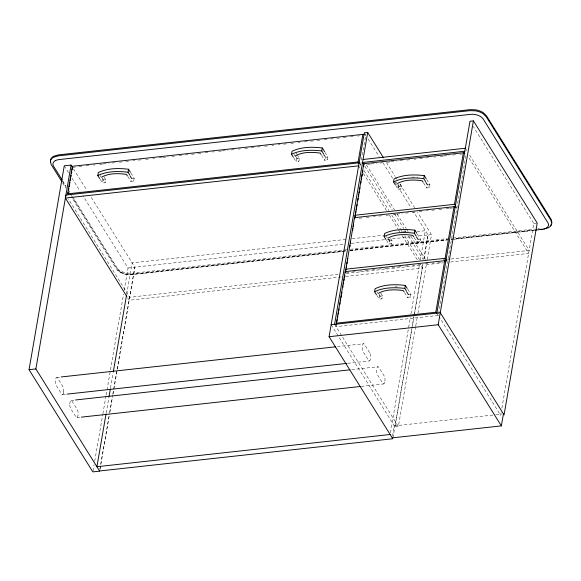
<?xml version="1.0" encoding="UTF-8"?>
<svg xmlns="http://www.w3.org/2000/svg" width="581" height="581" viewBox="0 0 581 581"><rect width="100%" height="100%" fill="white"/><g stroke="black" fill="none" stroke-linecap="round" stroke-linejoin="round"><path stroke-width="0.44" stroke-dasharray="2.9 2.18" d="M336.138 324.924L336.014 326.66L438.299 315.418L436.81 313.515M103.977 176.914L105.713 179.703L105.197 182.703L102.488 183.051L103.011 180.052L100.201 175.556M130.907 172.993L134.189 178.251L133.674 181.243L131.001 181.621L131.517 178.621L129.716 175.731M93.004 470.98L94.086 464.72M94.703 461.14L102.735 414.652M102.888 413.752L105.982 395.872M106.134 394.978L110.303 370.838M110.455 369.944L123.586 293.95M124.203 290.369L128.06 268.015L82.967 195.797M106.185 413.076L108.967 396.983M110.506 388.05L113.135 372.849M126.723 294.182L132.127 262.888L347.758 239.198M99.888 469.187L109.46 413.759M109.613 412.866L112.242 397.665M112.859 394.092L134.785 267.151L343.197 244.245M99.976 469.332L109.243 415.691M109.86 412.111L112.794 395.124M112.954 394.23L134.879 267.267L90.266 195.812M297.247 154.931L299.426 158.417L298.91 161.416L296.201 161.765L296.717 158.773L293.906 154.27M325.084 152.454L327.902 156.964L327.379 159.957L324.706 160.334L325.229 157.335L323.421 154.444M360.583 165.127L365.761 135.148L364.309 134.756M380.737 293.078L382.48 295.867L381.964 298.866L379.255 299.215L379.771 296.223L376.96 291.72M390.708 238.551L392.015 240.65L391.5 243.642L388.791 243.998L389.306 240.999L386.503 236.503M400.135 183.988L401.442 186.08L400.926 189.079L398.217 189.435L398.733 186.436L395.93 181.94M407.673 289.156L410.956 294.414L410.433 297.414L407.76 297.784L408.283 294.785L406.475 291.894M417.209 233.932L420.491 239.19L419.976 242.19L417.303 242.56L417.819 239.561L416.018 236.67M426.636 179.369L429.918 184.627L429.395 187.627L426.723 187.997L427.246 184.998L425.437 182.107M390.447 432.707L410.368 317.386M410.985 313.813L419.475 264.638M420.252 260.172L425.343 230.672L417.223 231.565M392.545 436.164L394.325 425.888L495.31 414.79M392.952 437.856L413.955 316.282M414.108 315.389L422.91 264.428M423.832 259.068L428.001 234.927L417.18 236.118M415.633 326.587L398.37 426.534L394.964 426.912L414.384 314.466M414.536 313.58L423.012 264.493M423.941 259.141L428.103 235.051L413.708 212M415.785 325.694L417.332 316.776M417.95 313.203L426.73 262.416M427.195 259.663L431.509 234.673L417.601 212.392M438.604 313.653L466.26 153.537M501.12 412.619L500.655 415.299L439.251 316.95M501.89 408.16L533.794 223.431L473.355 126.622M131.517 178.621L134.189 178.251M325.229 157.335L327.902 156.964M427.246 184.998L429.918 184.627M417.819 239.561L420.491 239.19M408.283 294.785L410.956 294.414M103.011 180.052L105.713 179.703M296.717 158.773L299.426 158.417M398.733 186.436L401.442 186.08M389.306 240.999L392.015 240.65M379.771 296.223L382.48 295.867M72.545 167.372L75.247 167.074M78.856 166.674L82.466 166.275M86.075 165.883L88.784 165.585M93.294 165.091L95.095 164.888M99.605 164.394L102.314 164.096M103.215 163.995L108.632 163.406M112.242 163.007L114.944 162.709M119.454 162.215L122.163 161.917M125.772 161.518L128.481 161.22M132.991 160.726L134.792 160.53M138.401 160.131L142.011 159.731M145.62 159.339L148.329 159.041M152.839 158.548L154.64 158.344M159.158 157.85L161.859 157.553M162.76 157.458L168.178 156.863M171.787 156.463L174.489 156.166M179.006 155.672L181.708 155.374M185.317 154.974L188.026 154.677M191.636 154.285L194.337 153.987M197.947 153.587L201.556 153.195M205.166 152.796L207.875 152.498M212.385 152.004L214.193 151.801M218.703 151.307L221.405 151.009M222.312 150.915L227.723 150.319M231.332 149.92L234.041 149.622M238.551 149.128L240.352 148.932M244.862 148.431L247.571 148.133M251.181 147.741L253.89 147.443M257.499 147.044L260.201 146.746M264.711 146.252L267.42 145.954M271.93 145.461L273.738 145.257M278.248 144.763L280.049 144.567M283.659 144.168L287.268 143.776M290.878 143.376L293.587 143.079M298.097 142.585L299.898 142.389M304.408 141.887L307.117 141.59M310.726 141.198L313.435 140.9M317.044 140.5L319.746 140.203M324.256 139.709L326.965 139.411M330.574 139.012L333.283 138.714M336.893 138.322L339.594 138.024M343.204 137.624L346.813 137.232M350.423 136.833L353.132 136.535M357.642 136.041L359.443 135.845M367.562 164.379L370.257 164.089M371.157 163.987L376.539 163.399M380.127 163L382.821 162.709M387.302 162.215L389.996 161.917M390.897 161.816L396.278 161.227M399.866 160.835L402.56 160.538M407.041 160.044L409.736 159.746M414.224 159.252L416.018 159.056M419.605 158.664L422.3 158.366M425.888 157.974L429.475 157.582M433.963 157.088L435.757 156.892M440.238 156.398L442.933 156.1M443.833 155.999L449.215 155.41M452.802 155.018L455.497 154.72M459.978 154.226L461.779 154.03M359.138 218.245L362.733 217.853M366.32 217.454L369.008 217.163M373.496 216.669L375.29 216.473M378.877 216.074L382.472 215.682M386.06 215.29L388.747 214.992M393.235 214.498L395.93 214.2M396.823 214.106L402.212 213.51M405.799 213.118L408.487 212.82M412.082 212.428L415.669 212.036M419.257 211.637L421.951 211.346M426.432 210.852L428.226 210.656M431.821 210.257L435.409 209.864M438.996 209.472L441.691 209.175M446.172 208.681L448.866 208.383M449.767 208.288L452.454 207.991M352.268 238.704L383.845 235.232M351.316 243.359L386.503 239.488M387.404 239.387L411.762 236.714M128.06 268.015L134.879 267.267M428.103 235.051L431.509 234.673M533.794 223.431L537.207 223.06M346.763 249.692L132.381 273.244L126.854 273.063A12.949 7.35 9.8 0 1 119.279 270.252L116.113 267.224L71.971 196.523M350.365 249.293L447.646 238.602M453.049 238.014L534.113 229.103M537.715 228.703L539.517 228.507M345.688 250.789L132.214 274.247L126.68 274.058A12.949 7.35 9.8 0 1 119.105 271.254L117.231 269.787M350.19 250.295L447.472 239.604M451.074 239.205L534.84 230.003M345.644 250.934L130.957 274.522A9.862 5.599 9.8 0 1 124.465 273.898A9.957 5.657 9.8 0 1 120.754 272.228M350.154 250.44L447.573 239.735M451.183 239.336L534.164 230.221M344.257 251.319L131.734 274.675C125.91 275.14 119.316 273.324 115.939 268.219L71.318 196.756M349.66 250.723L447.813 239.938M454.117 239.249L534.266 230.439M443.005 259.889L446.6 259.496M447.493 259.395L450.188 259.104M451.081 259.003L529.146 250.426L469.179 154.386M346.232 272.598L348.927 272.307M352.514 271.908L355.202 271.618M359.69 271.124L361.484 270.928M365.071 270.528L368.666 270.136M372.254 269.744L374.941 269.446M379.429 268.952L381.223 268.756M384.811 268.364L388.406 267.964M391.993 267.572L394.681 267.275M398.268 266.882L401.863 266.49M405.451 266.091L408.138 265.8M412.626 265.306L414.42 265.11M418.008 264.711L421.603 264.319M425.19 263.927L427.877 263.629M432.366 263.135L434.16 262.939M437.747 262.547L441.342 262.147M338.127 274.341L129.716 297.24L68.311 198.898M346.247 273.448L422.932 265.023M426.338 264.66L443.39 262.786M450.565 262.002L528.623 253.425L468.664 157.378M341.221 276.941L129.2 300.239L127.275 297.167M345.731 276.447L422.416 268.023L420.019 264.181M56.662 377.468L60.257 377.069M337.423 346.61L363.517 343.749M62.53 394.622L66.132 394.23M347.787 363.278L369.385 360.91M71.027 400.476L74.622 400.077M351.788 369.625L377.882 366.756M76.895 417.637L80.498 417.238M361.259 386.387L383.75 383.918M496.218 414.689L501.628 414.1M411.791 177.154L417.971 177.169M403.134 231.688L406.715 231.63M395.131 286.84L397.179 286.854M455.489 207.105L456.942 207.497M465.345 148.235L466.783 150.544M426.12 182.369L429.395 187.627M423.571 182.942L426.723 187.997M386.416 162.448L395.051 176.283M395.53 177.045L396.976 179.355M399.851 183.966L414.718 207.78M397.876 184.199L400.926 189.079M364.302 132.86L366.219 135.932M368.136 139.004L379.168 156.681M383.01 162.825L393.083 178.963M395 182.035L410.832 207.388M395.879 185.688L398.217 189.435M416.693 236.932L419.976 242.19M414.144 237.506L417.303 242.56M366.415 164.851L394.717 210.184M397.113 214.026L406.228 228.624M406.707 229.393L408.145 231.703M411.028 236.307L425.415 259.358M364.933 166.319L392.284 210.111M394.681 213.953L403.795 228.551M404.274 229.321L405.712 231.623M408.588 236.235L422.983 259.286M359.131 162.833L361.055 165.905M363.931 170.516L388.878 210.467M391.754 215.079L400.389 228.914M400.868 229.677L402.306 231.986M404.703 235.828L419.576 259.642M358.615 165.832L360.053 168.134M363.415 173.516L386.438 210.395M389.321 215.006L397.949 228.834M398.435 229.604L399.873 231.906M402.27 235.748L417.623 260.339M436.854 313.108L438.771 316.18M388.449 238.762L391.5 243.642M386.452 240.251L388.791 243.998M324.096 154.706L327.379 159.957M407.15 292.156L410.433 297.414M321.554 155.272L324.706 160.334M404.608 292.722L407.76 297.784M295.94 152.832L296.811 154.234M295.86 156.529L298.91 161.416M378.914 293.986L381.964 298.866M293.855 158.017L296.201 161.765M376.916 295.468L379.255 299.215M334.569 324.351L398.37 426.534M331.163 324.721L394.964 426.912M130.391 175.992L133.674 181.243M127.842 176.559L131.001 181.621M102.147 177.815L105.197 182.703M100.15 179.304L102.488 183.051M73.482 168.918L86.91 190.437M64.259 165.832L68.58 172.746M71.935 178.12L80.091 191.185M62.704 180.844L66.06 186.218M68.936 190.815L69.887 192.355M72.763 196.952L118.263 269.824A9.862 5.599 9.8 0 0 120.797 272.242M62.37 181.149L66.212 187.3M70.047 193.444L71.492 195.753M62.683 182.921L66.038 188.302M69.785 404.013A9.95 3.704 83.7 0 1 70.236 401.435A3.9 1.452 83.7 0 1 72.022 401.188L77.186 409.445A3.9 1.452 83.7 0 1 78.043 414.863A9.95 3.704 83.7 0 1 77.687 416.671A3.9 1.452 83.7 0 1 77.193 417.492A3.936 1.467 83.7 0 1 76.569 417.594A3.9 1.452 83.7 0 1 75.893 416.918L70.737 408.661A3.9 1.452 83.7 0 1 69.793 404.035M384.898 381.143A3.9 1.452 83.7 0 0 384.041 375.725L378.885 367.468A3.9 1.452 83.7 0 0 376.924 368.39A9.95 3.704 83.7 0 0 376.648 370.293A3.936 1.467 83.7 0 0 376.837 372.835A3.9 1.452 83.7 0 0 377.592 374.941L382.748 383.206A3.9 1.452 83.7 0 0 384.542 382.952A9.95 3.704 83.7 0 0 384.905 381.158M63.678 391.855A3.9 1.452 83.7 0 0 62.821 386.438L57.664 378.18A3.9 1.452 83.7 0 0 56.982 377.512A3.936 1.467 83.7 0 0 56.357 377.606A3.9 1.452 83.7 0 0 55.87 378.427A9.95 3.704 83.7 0 0 55.42 381.005A3.9 1.452 83.7 0 0 56.372 385.653L61.528 393.911A3.9 1.452 83.7 0 0 63.314 393.664M63.678 391.87A9.95 3.704 83.7 0 1 63.322 393.664M369.676 352.718L364.519 344.46A3.9 1.452 83.7 0 0 363.837 343.792A3.936 1.467 83.7 0 0 363.212 343.887A3.9 1.452 83.7 0 0 362.559 345.375A9.95 3.704 83.7 0 0 362.283 347.285A3.9 1.452 83.7 0 0 362.275 348.142A3.936 1.467 83.7 0 0 362.471 349.827A3.9 1.452 83.7 0 0 363.227 351.933L368.383 360.191A3.9 1.452 83.7 0 0 370.177 359.944A9.95 3.704 83.7 0 0 370.54 358.15A3.9 1.452 83.7 0 0 369.676 352.718"/><path stroke-width="0.87" d="M336.138 324.924L345.165 271.618L444.719 260.68L446.172 261.072M455.489 207.105L454.044 206.72L354.483 217.657L345.332 272.7L345.165 271.618M464.815 153.144L463.362 152.759L363.8 163.697L354.657 218.739L354.483 217.657M71.078 165.077L35.869 368.935L99.671 471.126L92.851 471.874L29.05 369.683L64.259 165.832L71.078 165.077L72.523 167.386M126.796 296.397L65.399 198.056L65.914 195.056L359.131 162.833M67.97 193.822L68.275 192.057M68.58 190.292L68.885 188.527M69.19 186.77L69.952 182.361M70.257 180.597L70.562 178.832M70.867 177.067L71.172 175.302M71.478 173.537L71.783 171.78M72.088 170.015L72.393 168.25M99.685 178.556L97.811 175.556L98.327 172.557C107.674 168.069 118.466 168.062 128.568 169.238L130.442 172.237M129.919 175.237L128.045 172.237L128.568 169.238M106.032 413.97L96.918 466.717L390.142 434.494M109.119 396.089L110.354 388.943M113.288 371.956L126.564 295.075M293.39 157.269L291.517 154.27L292.04 151.278C301.379 146.782 312.179 146.775 322.273 147.952L324.619 151.706M323.632 153.95L321.758 150.951L322.273 147.952M359.094 163.217L358.099 161.946L362.864 134.371L364.309 134.756M99.576 470.973L392.8 438.749L329.086 336.711L364.302 132.86L367.708 132.483L383.54 157.843M334.569 324.351L367.708 132.483M336.319 324.888L336.624 323.123M336.929 321.351L337.234 319.586M337.539 317.814L337.844 316.042M338.149 314.277L338.462 312.505M338.767 310.741L339.072 308.969M339.834 304.546L340.139 302.774M340.444 301.009L340.749 299.237M341.054 297.465L341.359 295.7M341.664 293.928L341.969 292.163M342.739 287.74L343.044 285.968M343.349 284.196L343.654 282.431M343.959 280.659L344.264 278.895M344.569 277.122L344.874 275.35M345.484 271.814L345.949 269.163M346.254 267.391L346.559 265.619M346.864 263.854L347.169 262.082M347.474 260.317L347.779 258.545M349.762 247.048L350.074 245.276M350.379 243.504L350.684 241.74M352.667 230.236L352.972 228.471M353.277 226.699L353.582 224.927M354.809 217.853L355.267 215.202M355.572 213.43L355.877 211.658M356.182 209.894L356.487 208.121M356.792 206.357L357.097 204.585M357.867 200.162L358.172 198.39M358.477 196.625L358.782 194.853M359.087 193.081L359.392 191.316M359.697 189.544L360.002 187.779M360.765 183.356L361.07 181.584M361.375 179.812L361.687 178.047M361.992 176.275L362.297 174.511M362.602 172.739L362.907 170.967M363.67 166.544L363.8 163.697M376.444 294.72L374.571 291.72L375.094 288.728C384.433 284.232 395.233 284.232 405.327 285.402L407.201 288.408M385.987 239.495L384.114 236.503L384.629 233.504C393.969 229.016 404.768 229.008 414.863 230.178L416.744 233.184M395.407 184.932L393.54 181.94L394.056 178.941C403.396 174.445 414.195 174.445 424.29 175.615L426.163 178.621M406.685 291.401L404.812 288.401L405.327 285.402M416.221 236.184L414.347 233.177L414.863 230.178M425.648 181.621L423.774 178.614L424.29 175.615M436.81 313.515L435.815 312.244L444.719 260.68M446.629 260.186L445.133 258.284L454.044 206.72M455.947 206.226L454.458 204.323L463.362 152.759M436.854 313.108L469.993 121.247L473.406 120.87L537.207 223.06L504.068 414.921L440.267 312.731L331.163 324.721M392.255 437.878L501.359 425.888L438.19 324.721L473.406 120.87M501.359 425.888L503.429 413.897M101.711 177.118C109.119 173.029 118.306 173.269 126.491 174.394L127.392 175.84M295.424 155.831C302.824 151.743 312.012 151.982 320.196 153.108L321.097 154.553M397.44 183.502C404.848 179.413 414.035 179.645 422.213 180.771L423.121 182.216M388.014 238.065C395.421 233.976 404.608 234.208 412.793 235.334L413.694 236.779M378.478 293.282C385.878 289.193 395.065 289.432 403.25 290.558L404.151 292.003M291.517 154.27C300.864 149.782 311.656 149.775 321.758 150.951M393.54 181.94C402.88 177.445 413.679 177.445 423.774 178.614M384.114 236.503C393.453 232.008 404.253 232.008 414.347 233.177M374.571 291.72C383.918 287.232 394.71 287.225 404.812 288.401M97.811 175.556C107.151 171.068 117.95 171.061 128.045 172.237M543.852 229.016L548.449 227.708A12.949 7.35 9.8 0 0 551.776 223.707L550.991 220.417L486.217 116.672L483.051 113.636A12.949 7.35 9.8 0 0 475.476 110.833L469.949 110.644L58.311 155.875L53.706 157.182A12.949 7.35 9.8 0 0 50.38 161.184L51.164 164.474L61.717 181.381M362.864 134.371L72.371 166.289L67.607 193.872L358.099 161.946M363.06 159.477L465.345 148.235M464.822 151.234L362.537 162.477L363.975 164.779M65.399 198.056L358.615 165.832M354.897 215.26L454.458 204.323M540.25 229.408L542.051 229.212M535.072 230.12L542.284 229.328A9.862 5.599 9.8 0 0 545.937 228.304A9.957 5.657 9.8 0 0 548.079 226.401A9.862 5.599 9.8 0 0 547.839 222.639L483.21 119.069A9.862 5.599 9.8 0 0 480.712 116.658A9.957 5.657 9.8 0 0 477.008 114.987A9.862 5.599 9.8 0 0 470.508 114.363L59.182 159.564A9.862 5.599 9.8 0 0 55.507 160.603M345.579 269.221L445.133 258.284M336.254 323.181L435.815 312.244M29.05 369.683L35.869 368.935M329.086 336.711L438.19 324.721M61.158 376.967L335.622 346.813M67.026 394.129L346.893 363.379M75.523 399.982L349.987 369.821M81.391 417.136L360.358 386.488M62.225 180.081L53.605 166.275A9.862 5.599 9.8 0 1 53.387 162.484A9.957 5.657 9.8 0 1 55.529 160.581M551.95 222.712L551.166 219.415L486.391 115.67L483.225 112.634A12.949 7.35 9.8 0 0 475.65 109.831L470.123 109.642L58.478 154.88L53.88 156.18A12.949 7.35 9.8 0 0 50.554 160.182L50.634 161.845M551.405 224.244A12.949 7.35 9.8 0 1 550.287 225.595"/></g></svg>
